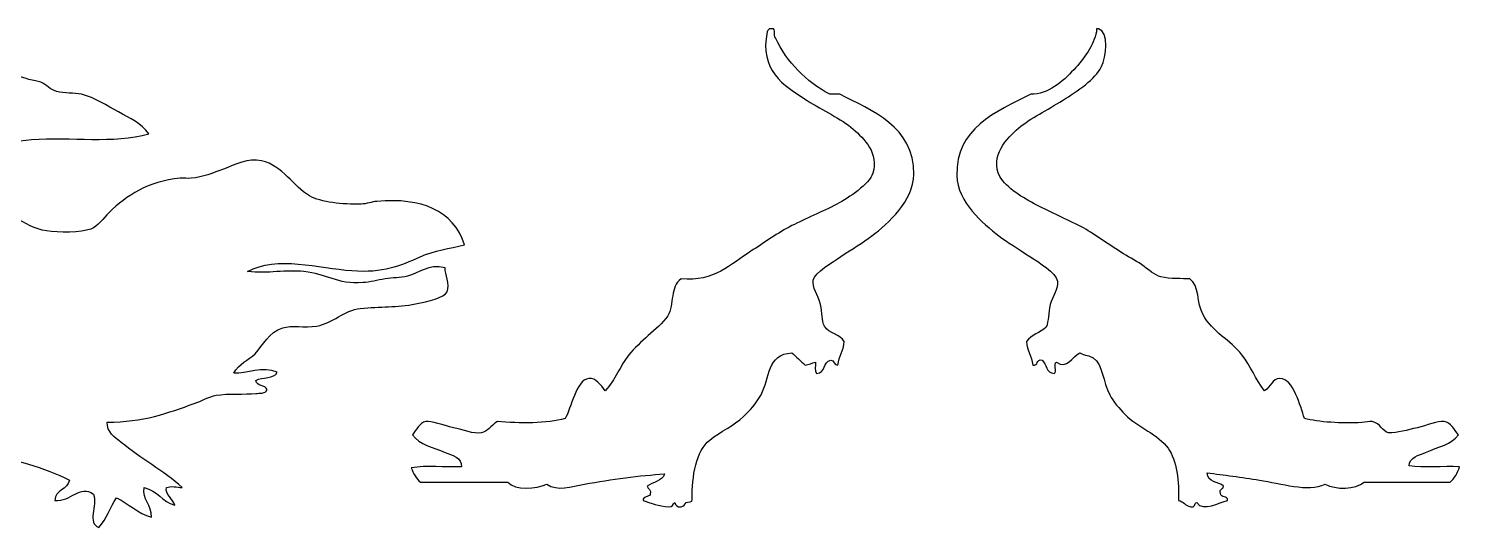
# Model space of a CAD drawing. Header units: centimetres. Extents: x -66 to 65, y -66 to 66.
# Drawn here: x 25.41 to 40.11, y -47.87 to -42.74 of the extents above; entities that cross this region are included whole.
import ezdxf

# ---------------------------------------------------------------- set-up
doc = ezdxf.new("R2010")
doc.units = ezdxf.units.CM
doc.header["$MEASUREMENT"] = 0
doc.layers.add('Layer 1', color=7, linetype='Continuous')

msp = doc.modelspace()

# ---------------------------------------------------------------- linework, layer by layer
at = {"layer": 'Layer 1'}
for points, knots in [([(33.04846, -42.74197), (33.09106, -42.74152), (33.05738, -42.8174), (33.08008, -42.83682), (33.08008, -42.83682), (33.20335, -43.09299), (33.39372, -43.28198), (33.63867, -43.4165), (33.63867, -43.4165), (33.67378, -43.4165), (33.70892, -43.4165), (33.74405, -43.4165), (33.74405, -43.4165), (34.07086, -43.5844), (34.50758, -43.7439), (34.5029, -44.23856), (34.5029, -44.23856), (34.50025, -44.51441), (34.24176, -44.73995), (34.07078, -44.87094), (34.07078, -44.87094), (33.97693, -44.94283), (33.87258, -45.00302), (33.75458, -45.08173), (33.75458, -45.08173), (33.66968, -45.13838), (33.485, -45.24847), (33.47002, -45.32411), (33.47002, -45.32411), (33.45483, -45.401), (33.51833, -45.47532), (33.54379, -45.57708), (33.54379, -45.57708), (33.56424, -45.65878), (33.55324, -45.74229), (33.58596, -45.7984), (33.58596, -45.7984), (33.63062, -45.87497), (33.749, -45.88132), (33.7862, -45.95652), (33.7862, -45.95652), (33.78392, -46.05611), (33.73069, -46.10477), (33.72296, -46.1989), (33.72296, -46.1989), (33.67959, -46.20012), (33.6879, -46.14966), (33.64919, -46.14622), (33.64919, -46.14622), (33.56976, -46.16167), (33.59842, -46.28518), (33.50163, -46.28325), (33.50163, -46.28325), (33.4821, -46.26063), (33.49451, -46.20604), (33.4911, -46.16731), (33.4911, -46.16731), (33.45504, -46.17689), (33.4258, -46.19332), (33.38572, -46.1989), (33.38572, -46.1989), (33.3378, -46.15897), (33.29783, -46.11116), (33.24869, -46.07246), (33.24869, -46.07246), (32.99773, -46.08564), (33.02332, -46.32977), (32.93251, -46.50458), (32.93251, -46.50458), (32.88896, -46.58845), (32.81138, -46.66926), (32.75336, -46.72588), (32.75336, -46.72588), (32.65139, -46.82547), (32.51862, -46.87817), (32.40554, -46.96829), (32.40554, -46.96829), (32.26624, -47.07931), (32.22015, -47.33564), (32.22639, -47.57958), (32.22639, -47.57958), (32.23023, -47.61503), (32.1807, -47.59712), (32.16313, -47.61117), (32.16313, -47.61117), (32.14958, -47.62924), (32.14135, -47.6526), (32.11045, -47.65334), (32.11045, -47.65334), (32.06571, -47.66294), (32.05737, -47.63614), (32.04719, -47.61117), (32.04719, -47.61117), (32.02568, -47.6248), (32.02803, -47.66229), (31.98395, -47.65334), (31.98395, -47.65334), (31.88171, -47.64667), (31.80104, -47.61844), (31.72045, -47.5901), (31.72045, -47.5901), (31.71937, -47.54332), (31.77903, -47.55732), (31.79422, -47.52684), (31.79422, -47.52684), (31.80994, -47.47249), (31.76911, -47.47466), (31.76263, -47.44252), (31.76263, -47.44252), (31.82219, -47.40019), (31.91625, -47.39235), (31.94178, -47.31605), (31.94178, -47.31605), (31.68984, -47.33224), (31.3928, -47.37055), (31.11972, -47.42143), (31.11972, -47.42143), (30.9751, -47.44839), (30.84572, -47.49797), (30.72975, -47.42143), (30.72975, -47.42143), (30.62021, -47.46911), (30.4077, -47.49041), (30.32925, -47.40034), (30.32925, -47.40034), (30.03064, -47.40034), (29.73203, -47.40034), (29.4334, -47.40034), (29.4334, -47.40034), (29.38752, -47.36547), (29.35934, -47.31282), (29.33855, -47.25281), (29.33855, -47.25281), (29.48965, -47.22823), (29.68634, -47.24926), (29.85499, -47.24228), (29.85499, -47.24228), (29.86221, -47.14899), (29.75175, -47.12195), (29.68637, -47.09472), (29.68637, -47.09472), (29.55619, -47.04048), (29.42631, -47.01706), (29.34911, -46.91557), (29.34911, -46.91557), (29.39044, -46.86506), (29.42309, -46.79034), (29.48614, -46.77854), (29.48614, -46.77854), (29.5448, -46.76756), (29.66756, -46.8178), (29.7707, -46.84178), (29.7707, -46.84178), (29.86841, -46.86448), (29.98173, -46.90658), (30.05529, -46.89449), (30.05529, -46.89449), (30.12771, -46.88258), (30.14959, -46.82448), (30.22391, -46.77855), (30.22391, -46.77855), (30.4478, -46.79784), (30.73426, -46.80022), (30.91953, -46.74693), (30.91953, -46.74693), (30.98396, -46.64612), (31.02674, -46.3517), (31.16191, -46.3359), (31.16191, -46.3359), (31.23734, -46.32709), (31.28404, -46.40088), (31.33056, -46.46237), (31.33056, -46.46237), (31.44433, -46.34421), (31.47685, -46.21406), (31.57297, -46.09349), (31.57297, -46.09349), (31.627, -46.02568), (31.70804, -45.95842), (31.77321, -45.89325), (31.77321, -45.89325), (31.83973, -45.82673), (31.92744, -45.77104), (31.97345, -45.69301), (31.97345, -45.69301), (32.04272, -45.57559), (31.99636, -45.38654), (32.11048, -45.31357), (32.11048, -45.31357), (32.45116, -45.34508), (32.62017, -45.15879), (32.82716, -45.02901), (32.82716, -45.02901), (32.96752, -44.94101), (33.10529, -44.83928), (33.24875, -44.76554), (33.24875, -44.76554), (33.388, -44.69394), (33.55884, -44.62642), (33.71249, -44.54422), (33.71249, -44.54422), (33.83809, -44.47699), (34.04412, -44.34176), (34.08137, -44.22802), (34.08137, -44.22802), (34.14791, -44.02477), (33.99181, -43.87051), (33.88111, -43.77484), (33.88111, -43.77484), (33.75387, -43.66488), (33.57044, -43.58373), (33.40684, -43.47972), (33.40684, -43.47972), (33.15382, -43.31885), (32.91601, -43.16958), (32.99581, -42.7736), (32.99581, -42.7736), (32.99954, -42.75976), (33.01436, -42.75701), (33.01687, -42.74198), (33.01687, -42.74198), (33.02737, -42.74197), (33.03793, -42.74197), (33.04846, -42.74197)], [0, 0, 0, 0, 0.01754386, 0.01754386, 0.01754386, 0.01754386, 0.03508772, 0.03508772, 0.03508772, 0.03508772, 0.05263158, 0.05263158, 0.05263158, 0.05263158, 0.07017544, 0.07017544, 0.07017544, 0.07017544, 0.0877193, 0.0877193, 0.0877193, 0.0877193, 0.10526316, 0.10526316, 0.10526316, 0.10526316, 0.12280702, 0.12280702, 0.12280702, 0.12280702, 0.14035088, 0.14035088, 0.14035088, 0.14035088, 0.15789474, 0.15789474, 0.15789474, 0.15789474, 0.1754386, 0.1754386, 0.1754386, 0.1754386, 0.19298246, 0.19298246, 0.19298246, 0.19298246, 0.21052632, 0.21052632, 0.21052632, 0.21052632, 0.22807018, 0.22807018, 0.22807018, 0.22807018, 0.24561404, 0.24561404, 0.24561404, 0.24561404, 0.26315789, 0.26315789, 0.26315789, 0.26315789, 0.28070175, 0.28070175, 0.28070175, 0.28070175, 0.29824561, 0.29824561, 0.29824561, 0.29824561, 0.31578947, 0.31578947, 0.31578947, 0.31578947, 0.33333333, 0.33333333, 0.33333333, 0.33333333, 0.35087719, 0.35087719, 0.35087719, 0.35087719, 0.36842105, 0.36842105, 0.36842105, 0.36842105, 0.38596491, 0.38596491, 0.38596491, 0.38596491, 0.40350877, 0.40350877, 0.40350877, 0.40350877, 0.42105263, 0.42105263, 0.42105263, 0.42105263, 0.43859649, 0.43859649, 0.43859649, 0.43859649, 0.45614035, 0.45614035, 0.45614035, 0.45614035, 0.47368421, 0.47368421, 0.47368421, 0.47368421, 0.49122807, 0.49122807, 0.49122807, 0.49122807, 0.50877193, 0.50877193, 0.50877193, 0.50877193, 0.52631579, 0.52631579, 0.52631579, 0.52631579, 0.54385965, 0.54385965, 0.54385965, 0.54385965, 0.56140351, 0.56140351, 0.56140351, 0.56140351, 0.57894737, 0.57894737, 0.57894737, 0.57894737, 0.59649123, 0.59649123, 0.59649123, 0.59649123, 0.61403509, 0.61403509, 0.61403509, 0.61403509, 0.63157895, 0.63157895, 0.63157895, 0.63157895, 0.64912281, 0.64912281, 0.64912281, 0.64912281, 0.66666667, 0.66666667, 0.66666667, 0.66666667, 0.68421053, 0.68421053, 0.68421053, 0.68421053, 0.70175439, 0.70175439, 0.70175439, 0.70175439, 0.71929825, 0.71929825, 0.71929825, 0.71929825, 0.73684211, 0.73684211, 0.73684211, 0.73684211, 0.75438596, 0.75438596, 0.75438596, 0.75438596, 0.77192982, 0.77192982, 0.77192982, 0.77192982, 0.78947368, 0.78947368, 0.78947368, 0.78947368, 0.80701754, 0.80701754, 0.80701754, 0.80701754, 0.8245614, 0.8245614, 0.8245614, 0.8245614, 0.84210526, 0.84210526, 0.84210526, 0.84210526, 0.85964912, 0.85964912, 0.85964912, 0.85964912, 0.87719298, 0.87719298, 0.87719298, 0.87719298, 0.89473684, 0.89473684, 0.89473684, 0.89473684, 0.9122807, 0.9122807, 0.9122807, 0.9122807, 0.92982456, 0.92982456, 0.92982456, 0.92982456, 0.94736842, 0.94736842, 0.94736842, 0.94736842, 0.96491228, 0.96491228, 0.96491228, 0.96491228, 1, 1, 1, 1]), ([(36.37893, -42.74197), (36.38599, -42.74197), (36.39295, -42.74197), (36.40002, -42.74197), (36.40002, -42.74197), (36.51503, -42.77441), (36.47871, -43.03732), (36.43164, -43.13194), (36.43164, -43.13194), (36.36605, -43.26373), (36.18978, -43.38067), (36.03114, -43.47973), (36.03114, -43.47973), (35.87718, -43.57585), (35.70165, -43.66121), (35.57796, -43.76432), (35.57796, -43.76432), (35.46501, -43.85841), (35.27708, -44.05623), (35.38825, -44.25967), (35.38825, -44.25967), (35.45635, -44.38439), (35.62579, -44.47964), (35.76764, -44.55476), (35.76764, -44.55476), (35.91708, -44.63392), (36.06762, -44.69592), (36.22084, -44.77608), (36.22084, -44.77608), (36.35133, -44.8444), (36.48995, -44.94973), (36.63184, -45.03958), (36.63184, -45.03958), (36.69799, -45.08144), (36.77636, -45.12009), (36.84266, -45.16605), (36.84266, -45.16605), (36.91688, -45.21749), (36.97545, -45.27469), (37.0429, -45.29252), (37.0429, -45.29252), (37.13199, -45.31604), (37.26793, -45.30641), (37.33802, -45.31358), (37.33802, -45.31358), (37.44235, -45.37486), (37.40938, -45.56441), (37.47502, -45.68246), (37.47502, -45.68246), (37.56895, -45.8514), (37.75794, -45.94599), (37.87552, -46.09349), (37.87552, -46.09349), (37.96831, -46.20988), (38.00927, -46.3372), (38.1074, -46.46237), (38.1074, -46.46237), (38.17476, -46.42303), (38.18397, -46.33627), (38.26552, -46.3359), (38.26552, -46.3359), (38.40559, -46.33526), (38.47229, -46.61908), (38.51849, -46.74693), (38.51849, -46.74693), (38.66092, -46.78442), (38.90063, -46.79995), (39.1087, -46.7891), (39.1087, -46.7891), (39.14431, -46.78725), (39.1867, -46.77299), (39.21408, -46.77857), (39.21408, -46.77857), (39.29687, -46.7954), (39.32179, -46.88102), (39.38273, -46.89451), (39.38273, -46.89451), (39.47279, -46.89671), (39.57418, -46.86588), (39.67782, -46.8418), (39.67782, -46.8418), (39.77183, -46.81997), (39.89142, -46.76999), (39.95185, -46.77856), (39.95185, -46.77856), (40.0221, -46.78853), (40.0544, -46.85682), (40.09938, -46.91559), (40.09938, -46.91559), (40.0317, -47.01145), (39.89539, -47.0392), (39.76212, -47.09474), (39.76212, -47.09474), (39.69732, -47.12175), (39.59477, -47.14821), (39.5935, -47.23177), (39.5935, -47.23177), (39.74458, -47.25635), (39.94129, -47.23532), (40.10994, -47.2423), (40.10994, -47.2423), (40.09195, -47.30863), (40.0606, -47.3616), (40.01509, -47.40039), (40.01509, -47.40039), (39.72, -47.40039), (39.42486, -47.40039), (39.12977, -47.40039), (39.12977, -47.40039), (39.04598, -47.47884), (38.83817, -47.47958), (38.72927, -47.42148), (38.72927, -47.42148), (38.55356, -47.50578), (38.27548, -47.41367), (38.05474, -47.37931), (38.05474, -47.37931), (37.87038, -47.35063), (37.68972, -47.32594), (37.51724, -47.30554), (37.51724, -47.30554), (37.51946, -47.40521), (37.63413, -47.3924), (37.68586, -47.44257), (37.68586, -47.44257), (37.68483, -47.47667), (37.6381, -47.46509), (37.65424, -47.51634), (37.65424, -47.51634), (37.65596, -47.56383), (37.73129, -47.53769), (37.72803, -47.59013), (37.72803, -47.59013), (37.6459, -47.60563), (37.4726, -47.7094), (37.41185, -47.61119), (37.41185, -47.61119), (37.38187, -47.61638), (37.39669, -47.66628), (37.34861, -47.65336), (37.34861, -47.65336), (37.29104, -47.64764), (37.27977, -47.59571), (37.22211, -47.59012), (37.22211, -47.59012), (37.23375, -47.4024), (37.20327, -47.17401), (37.11675, -47.05259), (37.11675, -47.05259), (37.01618, -46.91154), (36.80655, -46.8387), (36.6741, -46.7048), (36.6741, -46.7048), (36.61798, -46.64807), (36.55051, -46.57156), (36.51598, -46.50456), (36.51598, -46.50456), (36.44573, -46.36811), (36.44788, -46.19569), (36.34736, -46.12512), (36.34736, -46.12512), (36.30923, -46.09834), (36.26119, -46.10112), (36.21033, -46.07244), (36.21033, -46.07244), (36.12675, -46.10821), (36.07873, -46.25016), (35.96792, -46.16729), (35.96792, -46.16729), (35.93985, -46.18488), (35.97374, -46.26447), (35.94683, -46.28323), (35.94683, -46.28323), (35.8583, -46.28392), (35.86875, -46.18565), (35.82039, -46.1462), (35.82039, -46.1462), (35.75829, -46.13331), (35.7857, -46.20989), (35.72551, -46.19888), (35.72551, -46.19888), (35.71686, -46.10569), (35.66717, -46.05349), (35.66227, -45.9565), (35.66227, -45.9565), (35.70738, -45.88564), (35.80348, -45.8658), (35.86251, -45.80894), (35.86251, -45.80894), (35.89164, -45.74253), (35.88254, -45.66551), (35.90468, -45.57706), (35.90468, -45.57706), (35.92632, -45.49054), (35.99062, -45.41471), (35.97845, -45.33465), (35.97845, -45.33465), (35.96533, -45.2484), (35.78832, -45.14468), (35.69389, -45.08171), (35.69389, -45.08171), (35.58089, -45.00633), (35.45632, -44.93233), (35.37771, -44.87092), (35.37771, -44.87092), (35.21084, -44.74059), (34.95369, -44.53127), (34.94559, -44.24907), (34.94559, -44.24907), (34.93194, -43.77417), (35.34231, -43.59211), (35.70442, -43.41645), (35.70442, -43.41645), (35.88084, -43.41777), (36.03068, -43.28829), (36.14707, -43.16348), (36.14707, -43.16348), (36.25523, -43.04757), (36.35239, -42.91308), (36.37895, -42.77354), (36.37895, -42.77354), (36.37893, -42.76305), (36.37893, -42.75252), (36.37893, -42.74197)], [0, 0, 0, 0, 0.01754386, 0.01754386, 0.01754386, 0.01754386, 0.03508772, 0.03508772, 0.03508772, 0.03508772, 0.05263158, 0.05263158, 0.05263158, 0.05263158, 0.07017544, 0.07017544, 0.07017544, 0.07017544, 0.0877193, 0.0877193, 0.0877193, 0.0877193, 0.10526316, 0.10526316, 0.10526316, 0.10526316, 0.12280702, 0.12280702, 0.12280702, 0.12280702, 0.14035088, 0.14035088, 0.14035088, 0.14035088, 0.15789474, 0.15789474, 0.15789474, 0.15789474, 0.1754386, 0.1754386, 0.1754386, 0.1754386, 0.19298246, 0.19298246, 0.19298246, 0.19298246, 0.21052632, 0.21052632, 0.21052632, 0.21052632, 0.22807018, 0.22807018, 0.22807018, 0.22807018, 0.24561404, 0.24561404, 0.24561404, 0.24561404, 0.26315789, 0.26315789, 0.26315789, 0.26315789, 0.28070175, 0.28070175, 0.28070175, 0.28070175, 0.29824561, 0.29824561, 0.29824561, 0.29824561, 0.31578947, 0.31578947, 0.31578947, 0.31578947, 0.33333333, 0.33333333, 0.33333333, 0.33333333, 0.35087719, 0.35087719, 0.35087719, 0.35087719, 0.36842105, 0.36842105, 0.36842105, 0.36842105, 0.38596491, 0.38596491, 0.38596491, 0.38596491, 0.40350877, 0.40350877, 0.40350877, 0.40350877, 0.42105263, 0.42105263, 0.42105263, 0.42105263, 0.43859649, 0.43859649, 0.43859649, 0.43859649, 0.45614035, 0.45614035, 0.45614035, 0.45614035, 0.47368421, 0.47368421, 0.47368421, 0.47368421, 0.49122807, 0.49122807, 0.49122807, 0.49122807, 0.50877193, 0.50877193, 0.50877193, 0.50877193, 0.52631579, 0.52631579, 0.52631579, 0.52631579, 0.54385965, 0.54385965, 0.54385965, 0.54385965, 0.56140351, 0.56140351, 0.56140351, 0.56140351, 0.57894737, 0.57894737, 0.57894737, 0.57894737, 0.59649123, 0.59649123, 0.59649123, 0.59649123, 0.61403509, 0.61403509, 0.61403509, 0.61403509, 0.63157895, 0.63157895, 0.63157895, 0.63157895, 0.64912281, 0.64912281, 0.64912281, 0.64912281, 0.66666667, 0.66666667, 0.66666667, 0.66666667, 0.68421053, 0.68421053, 0.68421053, 0.68421053, 0.70175439, 0.70175439, 0.70175439, 0.70175439, 0.71929825, 0.71929825, 0.71929825, 0.71929825, 0.73684211, 0.73684211, 0.73684211, 0.73684211, 0.75438596, 0.75438596, 0.75438596, 0.75438596, 0.77192982, 0.77192982, 0.77192982, 0.77192982, 0.78947368, 0.78947368, 0.78947368, 0.78947368, 0.80701754, 0.80701754, 0.80701754, 0.80701754, 0.8245614, 0.8245614, 0.8245614, 0.8245614, 0.84210526, 0.84210526, 0.84210526, 0.84210526, 0.85964912, 0.85964912, 0.85964912, 0.85964912, 0.87719298, 0.87719298, 0.87719298, 0.87719298, 0.89473684, 0.89473684, 0.89473684, 0.89473684, 0.9122807, 0.9122807, 0.9122807, 0.9122807, 0.92982456, 0.92982456, 0.92982456, 0.92982456, 0.94736842, 0.94736842, 0.94736842, 0.94736842, 0.96491228, 0.96491228, 0.96491228, 0.96491228, 1, 1, 1, 1]), ([(26.64117, -43.82356), (26.27721, -43.92386), (25.84118, -43.85333), (25.43623, -43.8805), (25.43623, -43.8805), (25.27891, -43.89103), (25.11754, -43.93646), (24.96183, -43.97538), (24.96183, -43.97538), (24.52511, -44.08447), (24.03677, -44.21335), (23.73787, -44.45925), (23.73787, -44.45925), (24.00825, -44.52876), (24.27524, -44.55815), (24.57282, -44.54466), (24.57282, -44.54466), (24.6818, -44.53969), (24.80237, -44.5322), (24.9144, -44.54466), (24.9144, -44.54466), (25.19615, -44.57593), (25.34998, -44.78702), (25.58806, -44.81977), (25.58806, -44.81977), (25.71125, -44.83676), (25.94639, -44.83908), (26.04349, -44.8008), (26.04349, -44.8008), (26.1208, -44.77032), (26.17195, -44.68888), (26.23325, -44.63004), (26.23325, -44.63004), (26.41298, -44.45737), (26.62822, -44.30892), (26.96379, -44.27896), (26.96379, -44.27896), (27.0038, -44.27539), (27.0384, -44.28206), (27.07764, -44.27896), (27.07764, -44.27896), (27.19731, -44.26951), (27.3037, -44.223), (27.40972, -44.18408), (27.40972, -44.18408), (27.52145, -44.1431), (27.66605, -44.06806), (27.79874, -44.09867), (27.79874, -44.09867), (28.02245, -44.15032), (28.12288, -44.36399), (28.29208, -44.45922), (28.29208, -44.45922), (28.41228, -44.52682), (28.62958, -44.54968), (28.82342, -44.54463), (28.82342, -44.54463), (28.87795, -44.5432), (28.93362, -44.52045), (28.98471, -44.51616), (28.98471, -44.51616), (29.44646, -44.47719), (29.76748, -44.60662), (29.88607, -44.96209), (29.88607, -44.96209), (29.72854, -45.00143), (29.57661, -45.02144), (29.43064, -45.08541), (29.43064, -45.08541), (29.22231, -45.17677), (29.04885, -45.25207), (28.72854, -45.22773), (28.72854, -45.22773), (28.38892, -45.20199), (27.95471, -45.0702), (27.65642, -45.23723), (27.65642, -45.23723), (27.86457, -45.25898), (28.05319, -45.21858), (28.23517, -45.23723), (28.23517, -45.23723), (28.46612, -45.26091), (28.57482, -45.37024), (28.84239, -45.35111), (28.84239, -45.35111), (28.91224, -45.34611), (28.99204, -45.32566), (29.07009, -45.31312), (29.07009, -45.31312), (29.14737, -45.30068), (29.22611, -45.30105), (29.29779, -45.28468), (29.29779, -45.28468), (29.41336, -45.25827), (29.51136, -45.15477), (29.68681, -45.1993), (29.68681, -45.1993), (29.67977, -45.26251), (29.74065, -45.36686), (29.70578, -45.44594), (29.70578, -45.44594), (29.67974, -45.50505), (29.51253, -45.54336), (29.3832, -45.56929), (29.3832, -45.56929), (29.18987, -45.60808), (29.02154, -45.59435), (28.81395, -45.61673), (28.81395, -45.61673), (28.65158, -45.63422), (28.5251, -45.77061), (28.36799, -45.79699), (28.36799, -45.79699), (28.2343, -45.81948), (28.1128, -45.78429), (28.01694, -45.81601), (28.01694, -45.81601), (27.87235, -45.86387), (27.81893, -45.98966), (27.7323, -46.08168), (27.7323, -46.08168), (27.66488, -46.15322), (27.56664, -46.17786), (27.51407, -46.28088), (27.51407, -46.28088), (27.64594, -46.28802), (27.81427, -46.20362), (27.96, -46.27141), (27.96, -46.27141), (27.93251, -46.34512), (27.80241, -46.31623), (27.74177, -46.35682), (27.74177, -46.35682), (27.7468, -46.42135), (27.84049, -46.39727), (27.85562, -46.4517), (27.85562, -46.4517), (27.84165, -46.49403), (27.77659, -46.48575), (27.74177, -46.48964), (27.74177, -46.48964), (27.62715, -46.5025), (27.45401, -46.48713), (27.33378, -46.50864), (27.33378, -46.50864), (27.2565, -46.52245), (27.1844, -46.56643), (27.10608, -46.59405), (27.10608, -46.59405), (26.8429, -46.68684), (26.57832, -46.78812), (26.2142, -46.78381), (26.2142, -46.78381), (26.20573, -46.88774), (26.29331, -46.94021), (26.35655, -46.99254), (26.35655, -46.99254), (26.5488, -47.15171), (26.80031, -47.28673), (26.98274, -47.45744), (26.98274, -47.45744), (26.9366, -47.45329), (26.86368, -47.435), (26.82145, -47.45744), (26.82145, -47.45744), (26.80719, -47.52398), (26.88881, -47.57224), (26.90683, -47.6377), (26.90683, -47.6377), (26.77557, -47.60455), (26.73099, -47.48469), (26.59375, -47.45744), (26.59375, -47.45744), (26.56679, -47.57383), (26.67376, -47.63611), (26.66963, -47.7611), (26.66963, -47.7611), (26.52123, -47.72292), (26.43756, -47.61997), (26.30908, -47.56182), (26.30908, -47.56182), (26.24566, -47.65969), (26.20539, -47.78071), (26.12882, -47.86548), (26.12882, -47.86548), (26.00026, -47.82503), (26.11736, -47.6414), (26.07191, -47.5239), (26.07191, -47.5239), (25.93155, -47.421), (25.84085, -47.60465), (25.67339, -47.59031), (25.67339, -47.59031), (25.67908, -47.47582), (25.80526, -47.48183), (25.82518, -47.38158), (25.82518, -47.38158), (25.56636, -47.24826), (25.26524, -47.15721), (24.90485, -47.12541), (24.90485, -47.12541), (24.85254, -47.06384), (24.83034, -46.97222), (24.81, -46.87871), (24.81, -46.87871), (24.57537, -46.93189), (24.27332, -46.95052), (23.97503, -46.93565), (23.97503, -46.93565), (23.69597, -46.92171), (23.47076, -46.82505), (23.23496, -46.74589), (23.23496, -46.74589), (22.99067, -46.66382), (22.74344, -46.6313), (22.54236, -46.50866), (22.54236, -46.50866), (22.48188, -46.64243), (22.55337, -46.71064), (22.60877, -46.79333), (22.60877, -46.79333), (22.61909, -46.80873), (22.61904, -46.82997), (22.62774, -46.84074), (22.62774, -46.84074), (22.66259, -46.88381), (22.72103, -46.90707), (22.75109, -46.94509), (22.75109, -46.94509), (22.80321, -47.01113), (22.83689, -47.10892), (22.87441, -47.18232), (22.87441, -47.18232), (22.91603, -47.26357), (22.97276, -47.34218), (22.96932, -47.43849), (22.96932, -47.43849), (22.87875, -47.43338), (22.78025, -47.35618), (22.69418, -47.31517), (22.69418, -47.31517), (22.67743, -47.40277), (22.67092, -47.50064), (22.63724, -47.57134), (22.63724, -47.57134), (22.57054, -47.53686), (22.55596, -47.45027), (22.49492, -47.41005), (22.49492, -47.41005), (22.49217, -47.49263), (22.50823, -47.59412), (22.45698, -47.62828), (22.45698, -47.62828), (22.4107, -47.63685), (22.38623, -47.5747), (22.3526, -47.54285), (22.3526, -47.54285), (22.31638, -47.50856), (22.27804, -47.48467), (22.23875, -47.45744), (22.23875, -47.45744), (22.23158, -47.5357), (22.20954, -47.59902), (22.19131, -47.6662), (22.19131, -47.6662), (22.12151, -47.60632), (22.11612, -47.48208), (22.03002, -47.4385), (22.03002, -47.4385), (21.98142, -47.48163), (22.00951, -47.60146), (21.91614, -47.59982), (21.91614, -47.59982), (21.87291, -47.55997), (21.89931, -47.49904), (21.90667, -47.45747), (21.90667, -47.45747), (21.92847, -47.33375), (22.01991, -47.15436), (22.00155, -47.00207), (22.00155, -47.00207), (21.97922, -46.81691), (21.78216, -46.72762), (21.70741, -46.58461), (21.70741, -46.58461), (21.63338, -46.44295), (21.60314, -46.15712), (21.59356, -45.94892), (21.59356, -45.94892), (21.59144, -45.90241), (21.60012, -45.85264), (21.59356, -45.8066), (21.59356, -45.8066), (21.55697, -45.55059), (21.28402, -45.41488), (21.31845, -45.10453), (21.31845, -45.10453), (21.33639, -44.94247), (21.40407, -44.77896), (21.47022, -44.61113), (21.47022, -44.61113), (21.53647, -44.44317), (21.60045, -44.28019), (21.68845, -44.18417), (21.68845, -44.18417), (21.81082, -44.05069), (22.03421, -43.94917), (22.22923, -43.84262), (22.22923, -43.84262), (22.76604, -43.54938), (23.47333, -43.21421), (24.18376, -43.15949), (24.18376, -43.15949), (24.22273, -43.1565), (24.30198, -43.14645), (24.38299, -43.15002), (24.38299, -43.15002), (24.59341, -43.15925), (24.87459, -43.17357), (25.07562, -43.18799), (25.07562, -43.18799), (25.21865, -43.19826), (25.3048, -43.2322), (25.4077, -43.2639), (25.4077, -43.2639), (25.45345, -43.27792), (25.49954, -43.27898), (25.53105, -43.29232), (25.53105, -43.29232), (25.59093, -43.31769), (25.62749, -43.36823), (25.69234, -43.3872), (25.69234, -43.3872), (25.77791, -43.41223), (25.86892, -43.39572), (25.94854, -43.4157), (25.94854, -43.4157), (26.09012, -43.45123), (26.2158, -43.53482), (26.32806, -43.59596), (26.32806, -43.59596), (26.44279, -43.65835), (26.56635, -43.71619), (26.64117, -43.82356)], [0, 0, 0, 0, 0.01149425, 0.01149425, 0.01149425, 0.01149425, 0.02298851, 0.02298851, 0.02298851, 0.02298851, 0.03448276, 0.03448276, 0.03448276, 0.03448276, 0.04597701, 0.04597701, 0.04597701, 0.04597701, 0.05747126, 0.05747126, 0.05747126, 0.05747126, 0.06896552, 0.06896552, 0.06896552, 0.06896552, 0.08045977, 0.08045977, 0.08045977, 0.08045977, 0.09195402, 0.09195402, 0.09195402, 0.09195402, 0.10344828, 0.10344828, 0.10344828, 0.10344828, 0.11494253, 0.11494253, 0.11494253, 0.11494253, 0.12643678, 0.12643678, 0.12643678, 0.12643678, 0.13793103, 0.13793103, 0.13793103, 0.13793103, 0.14942529, 0.14942529, 0.14942529, 0.14942529, 0.16091954, 0.16091954, 0.16091954, 0.16091954, 0.17241379, 0.17241379, 0.17241379, 0.17241379, 0.18390805, 0.18390805, 0.18390805, 0.18390805, 0.1954023, 0.1954023, 0.1954023, 0.1954023, 0.20689655, 0.20689655, 0.20689655, 0.20689655, 0.2183908, 0.2183908, 0.2183908, 0.2183908, 0.22988506, 0.22988506, 0.22988506, 0.22988506, 0.24137931, 0.24137931, 0.24137931, 0.24137931, 0.25287356, 0.25287356, 0.25287356, 0.25287356, 0.26436782, 0.26436782, 0.26436782, 0.26436782, 0.27586207, 0.27586207, 0.27586207, 0.27586207, 0.28735632, 0.28735632, 0.28735632, 0.28735632, 0.29885057, 0.29885057, 0.29885057, 0.29885057, 0.31034483, 0.31034483, 0.31034483, 0.31034483, 0.32183908, 0.32183908, 0.32183908, 0.32183908, 0.33333333, 0.33333333, 0.33333333, 0.33333333, 0.34482759, 0.34482759, 0.34482759, 0.34482759, 0.35632184, 0.35632184, 0.35632184, 0.35632184, 0.36781609, 0.36781609, 0.36781609, 0.36781609, 0.37931034, 0.37931034, 0.37931034, 0.37931034, 0.3908046, 0.3908046, 0.3908046, 0.3908046, 0.40229885, 0.40229885, 0.40229885, 0.40229885, 0.4137931, 0.4137931, 0.4137931, 0.4137931, 0.42528736, 0.42528736, 0.42528736, 0.42528736, 0.43678161, 0.43678161, 0.43678161, 0.43678161, 0.44827586, 0.44827586, 0.44827586, 0.44827586, 0.45977011, 0.45977011, 0.45977011, 0.45977011, 0.47126437, 0.47126437, 0.47126437, 0.47126437, 0.48275862, 0.48275862, 0.48275862, 0.48275862, 0.49425287, 0.49425287, 0.49425287, 0.49425287, 0.50574713, 0.50574713, 0.50574713, 0.50574713, 0.51724138, 0.51724138, 0.51724138, 0.51724138, 0.52873563, 0.52873563, 0.52873563, 0.52873563, 0.54022989, 0.54022989, 0.54022989, 0.54022989, 0.55172414, 0.55172414, 0.55172414, 0.55172414, 0.56321839, 0.56321839, 0.56321839, 0.56321839, 0.57471264, 0.57471264, 0.57471264, 0.57471264, 0.5862069, 0.5862069, 0.5862069, 0.5862069, 0.59770115, 0.59770115, 0.59770115, 0.59770115, 0.6091954, 0.6091954, 0.6091954, 0.6091954, 0.62068966, 0.62068966, 0.62068966, 0.62068966, 0.63218391, 0.63218391, 0.63218391, 0.63218391, 0.64367816, 0.64367816, 0.64367816, 0.64367816, 0.65517241, 0.65517241, 0.65517241, 0.65517241, 0.66666667, 0.66666667, 0.66666667, 0.66666667, 0.67816092, 0.67816092, 0.67816092, 0.67816092, 0.68965517, 0.68965517, 0.68965517, 0.68965517, 0.70114943, 0.70114943, 0.70114943, 0.70114943, 0.71264368, 0.71264368, 0.71264368, 0.71264368, 0.72413793, 0.72413793, 0.72413793, 0.72413793, 0.73563218, 0.73563218, 0.73563218, 0.73563218, 0.74712644, 0.74712644, 0.74712644, 0.74712644, 0.75862069, 0.75862069, 0.75862069, 0.75862069, 0.77011494, 0.77011494, 0.77011494, 0.77011494, 0.7816092, 0.7816092, 0.7816092, 0.7816092, 0.79310345, 0.79310345, 0.79310345, 0.79310345, 0.8045977, 0.8045977, 0.8045977, 0.8045977, 0.81609195, 0.81609195, 0.81609195, 0.81609195, 0.82758621, 0.82758621, 0.82758621, 0.82758621, 0.83908046, 0.83908046, 0.83908046, 0.83908046, 0.85057471, 0.85057471, 0.85057471, 0.85057471, 0.86206897, 0.86206897, 0.86206897, 0.86206897, 0.87356322, 0.87356322, 0.87356322, 0.87356322, 0.88505747, 0.88505747, 0.88505747, 0.88505747, 0.89655172, 0.89655172, 0.89655172, 0.89655172, 0.90804598, 0.90804598, 0.90804598, 0.90804598, 0.91954023, 0.91954023, 0.91954023, 0.91954023, 0.93103448, 0.93103448, 0.93103448, 0.93103448, 0.94252874, 0.94252874, 0.94252874, 0.94252874, 0.95402299, 0.95402299, 0.95402299, 0.95402299, 0.96551724, 0.96551724, 0.96551724, 0.96551724, 0.97701149, 0.97701149, 0.97701149, 0.97701149, 1, 1, 1, 1])]:
    msp.add_open_spline(points, degree=3, knots=knots, dxfattribs=at)

doc.saveas('drawing.dxf')
